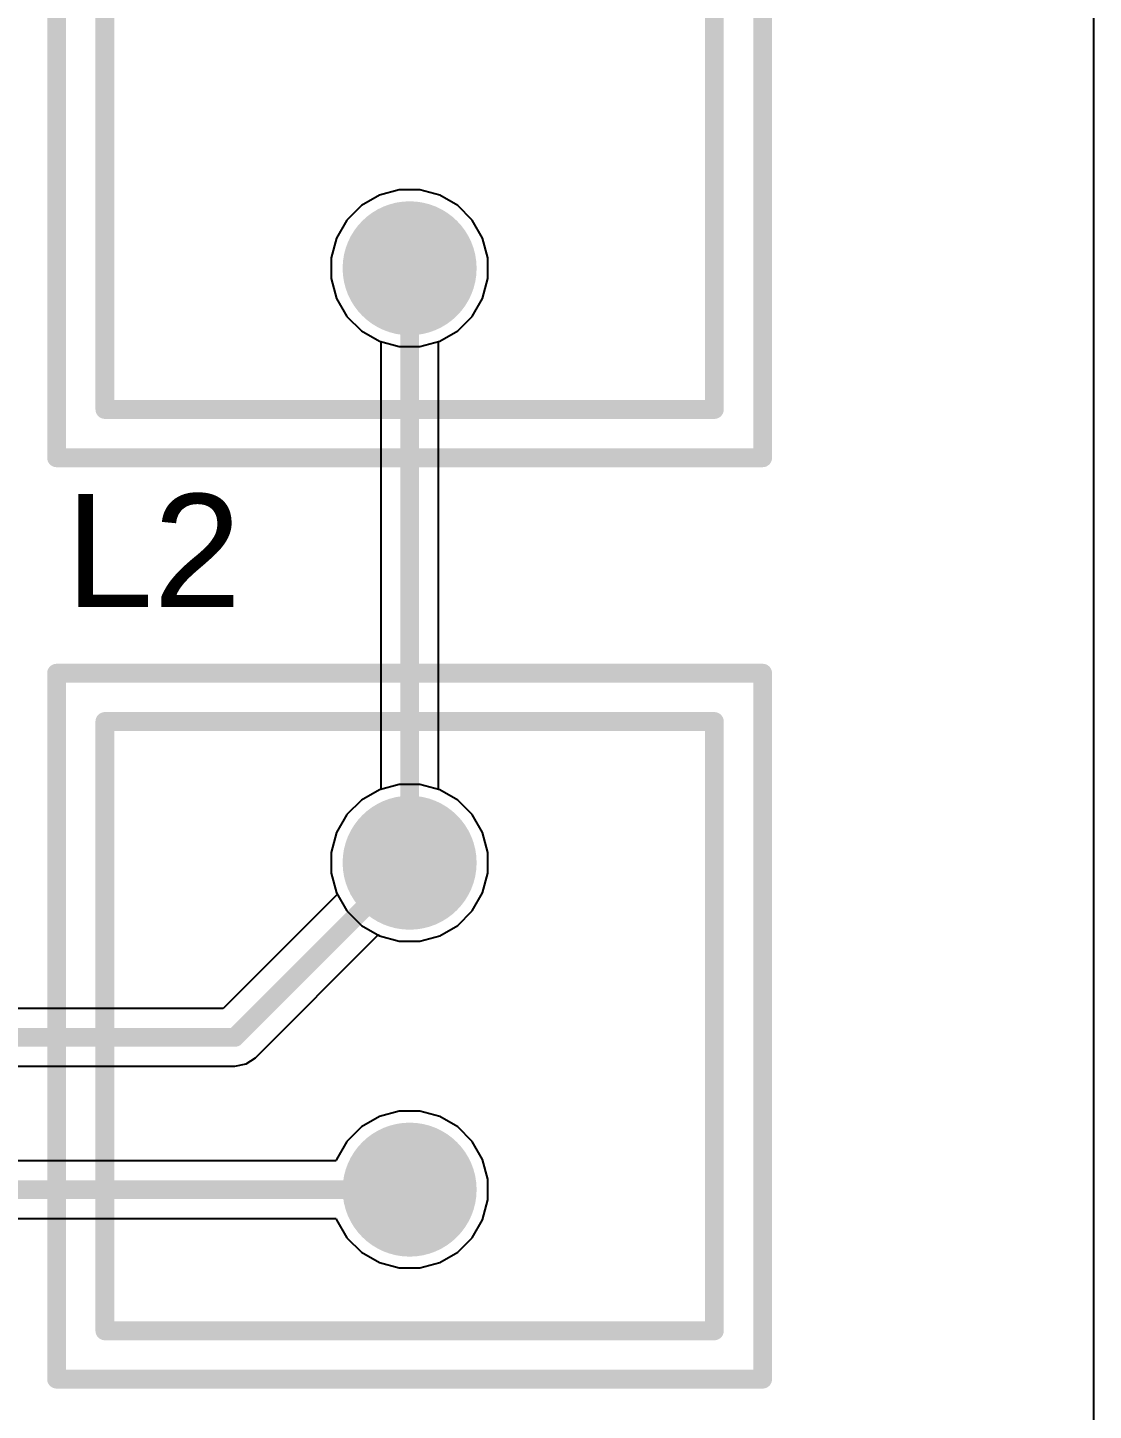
# Model space of a CAD drawing. Header units: millimetres. Extents: x 0 to 53, y 0 to 48.
# Drawn here: x 38.66 to 53, y 10.73 to 29.34 of the extents above; entities that cross this region are included whole.
import ezdxf

# ---------------------------------------------------------------- set-up
doc = ezdxf.new("R2010")
doc.units = ezdxf.units.MM
for name, color, linetype in [('BottomLayer', 5, 'Continuous'), ('BottomSolder', 6, 'Continuous'), ('Mechanical1', 6, 'Continuous'), ('Mechanical15', 56, 'Continuous'), ('MultiLayer', 9, 'Continuous'), ('PadHoleLayer', 156, 'Continuous'), ('TopLayer', 1, 'Continuous'), ('TopOverlay', 2, 'Continuous'), ('TopSolder', 216, 'Continuous')]:
    doc.layers.add(name, color=color, linetype=linetype)
doc.styles.add('Arial', font='', dxfattribs={"height": 0.2})
doc.styles.get('Arial').set_extended_font_data('Arial')

# ---------------------------------------------------------------- blocks, each defined once
blk = doc.blocks.new('_________0810_3')
at = {"layer": 'BottomLayer'}
h = blk.add_hatch(color=5, dxfattribs=at)
edge = h.paths.add_edge_path()
edge.add_arc((-2.19999052, 1.27e-05), 0.7999984, 0, 360)
h = blk.add_hatch(color=5, dxfattribs=at)
edge = h.paths.add_edge_path()
edge.add_arc((2.20000068, 1.27e-05), 0.7999984, 0, 360)
at = {"layer": 'BottomSolder'}
h = blk.add_hatch(color=6, dxfattribs=at)
edge = h.paths.add_edge_path()
edge.add_arc((-2.19999052, 1.27e-05), 0.9015983999999999, 0, 360)
h = blk.add_hatch(color=6, dxfattribs=at)
edge = h.paths.add_edge_path()
edge.add_arc((2.20000068, 1.27e-05), 0.9015983999999999, 0, 360)
at = {"layer": 'MultiLayer'}
h = blk.add_hatch(color=9, dxfattribs=at)
edge = h.paths.add_edge_path()
edge.add_arc((-2.19999052, 1.27e-05), 0.7999984, 0, 360)
h = blk.add_hatch(color=9, dxfattribs=at)
edge = h.paths.add_edge_path()
edge.add_arc((2.20000068, 1.27e-05), 0.7999984, 0, 360)
at = {"layer": 'PadHoleLayer'}
h = blk.add_hatch(color=156, dxfattribs=at)
edge = h.paths.add_edge_path()
edge.add_arc((-2.19999052, 1.27e-05), 0.3999992, 0, 360)
h = blk.add_hatch(color=156, dxfattribs=at)
edge = h.paths.add_edge_path()
edge.add_arc((2.20000068, 1.27e-05), 0.3999992, 0, 360)
at = {"layer": 'TopLayer'}
h = blk.add_hatch(color=1, dxfattribs=at)
edge = h.paths.add_edge_path()
edge.add_arc((-2.19999052, 1.27e-05), 0.7999984, 0, 360)
h = blk.add_hatch(color=1, dxfattribs=at)
edge = h.paths.add_edge_path()
edge.add_arc((2.20000068, 1.27e-05), 0.7999984, 0, 360)
at = {"layer": 'TopSolder'}
h = blk.add_hatch(color=216, dxfattribs=at)
edge = h.paths.add_edge_path()
edge.add_arc((-2.19999052, 1.27e-05), 0.9015983999999999, 0, 360)
h = blk.add_hatch(color=216, dxfattribs=at)
edge = h.paths.add_edge_path()
edge.add_arc((2.20000068, 1.27e-05), 0.9015983999999999, 0, 360)
at = {"layer": 'Mechanical1', "const_width": 0.254}
for points in [[(-4.10001212, -4.1000045), (-4.10001212, 4.0999791)], [(4.10002228, 4.0999791), (-4.10001212, 4.0999791)], [(4.10002228, -4.1000045), (4.10002228, 4.0999791)], [(4.10002228, -4.1000045), (-4.10001212, -4.1000045)]]:
    blk.add_lwpolyline(points, dxfattribs=at)
at = {"layer": 'Mechanical1', "const_width": 0.127}
for points in [[(-4.16351212, 4.0999791, 1), (-4.036512119999999, 4.0999791, 1)], [(-4.16351212, 4.0999791, 1), (-4.036512119999999, 4.0999791, 1)], [(4.03652228, 4.0999791, 1), (4.16352228, 4.0999791, 1)], [(4.03652228, 4.0999791, 1), (4.16352228, 4.0999791, 1)], [(-4.16351212, -4.1000045, 1), (-4.036512119999999, -4.1000045, 1)], [(-4.16351212, -4.1000045, 1), (-4.036512119999999, -4.1000045, 1)], [(4.03652228, -4.1000045, 1), (4.16352228, -4.1000045, 1)], [(4.03652228, -4.1000045, 1), (4.16352228, -4.1000045, 1)]]:
    blk.add_lwpolyline(points, format="xyb", close=True, dxfattribs=at)
at = {"layer": 'Mechanical15', "const_width": 0.254}
for points in [[(-4.74999812, -4.7499905), (-4.74999812, 4.750015899999999)], [(4.75000828, 4.750015899999999), (-4.74999812, 4.750015899999999)], [(4.75000828, -4.7499905), (4.75000828, 4.750015899999999)], [(4.75000828, -4.7499905), (-4.74999812, -4.7499905)]]:
    blk.add_lwpolyline(points, dxfattribs=at)
at = {"layer": 'Mechanical15', "const_width": 0.127}
for points in [[(-4.81349812, 4.750015899999999, 1), (-4.68649812, 4.750015899999999, 1)], [(-4.81349812, 4.750015899999999, 1), (-4.68649812, 4.750015899999999, 1)], [(4.68650828, 4.750015899999999, 1), (4.81350828, 4.750015899999999, 1)], [(4.68650828, 4.750015899999999, 1), (4.81350828, 4.750015899999999, 1)], [(-4.81349812, -4.7499905, 1), (-4.68649812, -4.7499905, 1)], [(-4.81349812, -4.7499905, 1), (-4.68649812, -4.7499905, 1)], [(4.68650828, -4.7499905, 1), (4.81350828, -4.7499905, 1)], [(4.68650828, -4.7499905, 1), (4.81350828, -4.7499905, 1)]]:
    blk.add_lwpolyline(points, format="xyb", close=True, dxfattribs=at)
at = {"layer": 'TopOverlay', "const_width": 0.254}
for points in [[(-4.10001212, -4.1000045), (-4.10001212, 4.0999791)], [(4.10002228, 4.0999791), (-4.10001212, 4.0999791)], [(4.10002228, -4.1000045), (4.10002228, 4.0999791)], [(4.10002228, -4.1000045), (-4.10001212, -4.1000045)]]:
    blk.add_lwpolyline(points, dxfattribs=at)
at = {"layer": 'TopOverlay', "const_width": 0.127}
for points in [[(-4.16351212, 4.0999791, 1), (-4.036512119999999, 4.0999791, 1)], [(-4.16351212, 4.0999791, 1), (-4.036512119999999, 4.0999791, 1)], [(4.03652228, 4.0999791, 1), (4.16352228, 4.0999791, 1)], [(4.03652228, 4.0999791, 1), (4.16352228, 4.0999791, 1)], [(-4.16351212, -4.1000045, 1), (-4.036512119999999, -4.1000045, 1)], [(-4.16351212, -4.1000045, 1), (-4.036512119999999, -4.1000045, 1)], [(4.03652228, -4.1000045, 1), (4.16352228, -4.1000045, 1)], [(4.03652228, -4.1000045, 1), (4.16352228, -4.1000045, 1)]]:
    blk.add_lwpolyline(points, format="xyb", close=True, dxfattribs=at)
blk = doc.blocks.new('_________0810_4')
at = {"layer": 'BottomLayer'}
h = blk.add_hatch(color=5, dxfattribs=at)
edge = h.paths.add_edge_path()
edge.add_arc((-2.20001846, 1.27e-05), 0.7999984, 0, 360)
h = blk.add_hatch(color=5, dxfattribs=at)
edge = h.paths.add_edge_path()
edge.add_arc((2.20002354, 1.27e-05), 0.7999984, 0, 360)
at = {"layer": 'BottomSolder'}
h = blk.add_hatch(color=6, dxfattribs=at)
edge = h.paths.add_edge_path()
edge.add_arc((-2.20001846, 1.27e-05), 0.9015983999999999, 0, 360)
h = blk.add_hatch(color=6, dxfattribs=at)
edge = h.paths.add_edge_path()
edge.add_arc((2.20002354, 1.27e-05), 0.9015983999999999, 0, 360)
at = {"layer": 'MultiLayer'}
h = blk.add_hatch(color=9, dxfattribs=at)
edge = h.paths.add_edge_path()
edge.add_arc((-2.20001846, 1.27e-05), 0.7999984, 0, 360)
h = blk.add_hatch(color=9, dxfattribs=at)
edge = h.paths.add_edge_path()
edge.add_arc((2.20002354, 1.27e-05), 0.7999984, 0, 360)
at = {"layer": 'PadHoleLayer'}
h = blk.add_hatch(color=156, dxfattribs=at)
edge = h.paths.add_edge_path()
edge.add_arc((-2.20001846, 1.27e-05), 0.3999992, 0, 360)
h = blk.add_hatch(color=156, dxfattribs=at)
edge = h.paths.add_edge_path()
edge.add_arc((2.20002354, 1.27e-05), 0.3999992, 0, 360)
at = {"layer": 'TopLayer'}
h = blk.add_hatch(color=1, dxfattribs=at)
edge = h.paths.add_edge_path()
edge.add_arc((-2.20001846, 1.27e-05), 0.7999984, 0, 360)
h = blk.add_hatch(color=1, dxfattribs=at)
edge = h.paths.add_edge_path()
edge.add_arc((2.20002354, 1.27e-05), 0.7999984, 0, 360)
at = {"layer": 'TopSolder'}
h = blk.add_hatch(color=216, dxfattribs=at)
edge = h.paths.add_edge_path()
edge.add_arc((-2.20001846, 1.27e-05), 0.9015983999999999, 0, 360)
h = blk.add_hatch(color=216, dxfattribs=at)
edge = h.paths.add_edge_path()
edge.add_arc((2.20002354, 1.27e-05), 0.9015983999999999, 0, 360)
at = {"layer": 'Mechanical1', "const_width": 0.254}
for points in [[(-4.09998926, -4.1000045), (-4.09998926, 4.0999791)], [(4.09999434, 4.0999791), (-4.09998926, 4.0999791)], [(4.09999434, -4.1000045), (4.09999434, 4.0999791)], [(4.09999434, -4.1000045), (-4.09998926, -4.1000045)]]:
    blk.add_lwpolyline(points, dxfattribs=at)
at = {"layer": 'Mechanical1', "const_width": 0.127}
for points in [[(-4.16348926, 4.0999791, 1), (-4.03648926, 4.0999791, 1)], [(-4.16348926, 4.0999791, 1), (-4.03648926, 4.0999791, 1)], [(4.03649434, 4.0999791, 1), (4.16349434, 4.0999791, 1)], [(4.03649434, 4.0999791, 1), (4.16349434, 4.0999791, 1)], [(-4.16348926, -4.1000045, 1), (-4.03648926, -4.1000045, 1)], [(-4.16348926, -4.1000045, 1), (-4.03648926, -4.1000045, 1)], [(4.03649434, -4.1000045, 1), (4.16349434, -4.1000045, 1)], [(4.03649434, -4.1000045, 1), (4.16349434, -4.1000045, 1)]]:
    blk.add_lwpolyline(points, format="xyb", close=True, dxfattribs=at)
at = {"layer": 'Mechanical15', "const_width": 0.254}
for points in [[(-4.75002606, -4.7499905), (-4.75002606, 4.750015899999999)], [(4.74998034, 4.750015899999999), (-4.75002606, 4.750015899999999)], [(4.74998034, -4.7499905), (4.74998034, 4.750015899999999)], [(4.74998034, -4.7499905), (-4.75002606, -4.7499905)]]:
    blk.add_lwpolyline(points, dxfattribs=at)
at = {"layer": 'Mechanical15', "const_width": 0.127}
for points in [[(-4.81352606, 4.750015899999999, 1), (-4.686526059999999, 4.750015899999999, 1)], [(-4.81352606, 4.750015899999999, 1), (-4.686526059999999, 4.750015899999999, 1)], [(4.68648034, 4.750015899999999, 1), (4.81348034, 4.750015899999999, 1)], [(4.68648034, 4.750015899999999, 1), (4.81348034, 4.750015899999999, 1)], [(-4.81352606, -4.7499905, 1), (-4.686526059999999, -4.7499905, 1)], [(-4.81352606, -4.7499905, 1), (-4.686526059999999, -4.7499905, 1)], [(4.68648034, -4.7499905, 1), (4.81348034, -4.7499905, 1)], [(4.68648034, -4.7499905, 1), (4.81348034, -4.7499905, 1)]]:
    blk.add_lwpolyline(points, format="xyb", close=True, dxfattribs=at)
at = {"layer": 'TopOverlay', "const_width": 0.254}
for points in [[(-4.09998926, -4.1000045), (-4.09998926, 4.0999791)], [(4.09999434, 4.0999791), (-4.09998926, 4.0999791)], [(4.09999434, -4.1000045), (4.09999434, 4.0999791)], [(4.09999434, -4.1000045), (-4.09998926, -4.1000045)]]:
    blk.add_lwpolyline(points, dxfattribs=at)
at = {"layer": 'TopOverlay', "const_width": 0.127}
for points in [[(-4.16348926, 4.0999791, 1), (-4.03648926, 4.0999791, 1)], [(-4.16348926, 4.0999791, 1), (-4.03648926, 4.0999791, 1)], [(4.03649434, 4.0999791, 1), (4.16349434, 4.0999791, 1)], [(4.03649434, 4.0999791, 1), (4.16349434, 4.0999791, 1)], [(-4.16348926, -4.1000045, 1), (-4.03648926, -4.1000045, 1)], [(-4.16348926, -4.1000045, 1), (-4.03648926, -4.1000045, 1)], [(4.03649434, -4.1000045, 1), (4.16349434, -4.1000045, 1)], [(4.03649434, -4.1000045, 1), (4.16349434, -4.1000045, 1)]]:
    blk.add_lwpolyline(points, format="xyb", close=True, dxfattribs=at)

msp = doc.modelspace()

# ---------------------------------------------------------------- linework, layer by layer
at = {"layer": 'BottomLayer'}
for p, q in [((53.00000068, 48.00000052), (53.00000068, 0)), ((43.39318474, 27.08214294), (43.15284232, 26.94338274)), ((43.66125125999999, 27.1539716), (43.39318474, 27.08214294)), ((43.93877674, 27.1539716), (43.66125125999999, 27.1539716)), ((44.20684326, 27.08214294), (43.93877674, 27.1539716)), ((44.44718568, 26.94338274), (44.20684326, 27.08214294)), ((43.15284232, 26.94338274), (42.95660446, 26.74714488)), ((44.64342354, 26.74714488), (44.44718568, 26.94338274)), ((42.95660446, 26.74714488), (42.81784426, 26.50680246)), ((44.78218373999999, 26.50680246), (44.64342354, 26.74714488)), ((42.81784426, 26.50680246), (42.7460156, 26.23873594)), ((44.85401239999999, 26.23873594), (44.78218373999999, 26.50680246)), ((42.7460156, 26.23873594), (42.7460156, 25.96121046)), ((44.85401239999999, 25.96121046), (44.85401239999999, 26.23873594)), ((42.7460156, 25.96121046), (42.81784426, 25.69314394)), ((44.78218373999999, 25.69314394), (44.85401239999999, 25.96121046)), ((42.81784426, 25.69314394), (42.95660446, 25.45280152)), ((44.64342354, 25.45280152), (44.78218373999999, 25.69314394)), ((42.95660446, 25.45280152), (43.15284232, 25.25656366)), ((44.44718568, 25.25656366), (44.64342354, 25.45280152)), ((43.15284232, 25.25656366), (43.39318474, 25.11780346)), ((44.20684326, 25.11780346), (44.44718568, 25.25656366)), ((43.39318474, 25.11780346), (43.66125125999999, 25.0459748)), ((43.66125125999999, 25.0459748), (43.93877674, 25.0459748)), ((43.93877674, 25.0459748), (44.20684326, 25.11780346)), ((43.39318474, 19.08215894), (43.15284232, 18.94339874)), ((43.66125125999999, 19.1539876), (43.39318474, 19.08215894)), ((43.93877674, 19.1539876), (43.66125125999999, 19.1539876)), ((44.20684326, 19.08215894), (43.93877674, 19.1539876)), ((44.44718568, 18.94339874), (44.20684326, 19.08215894)), ((43.15284232, 18.94339874), (42.95660446, 18.74716088)), ((44.64342354, 18.74716088), (44.44718568, 18.94339874)), ((42.95660446, 18.74716088), (42.81784426, 18.50681846)), ((44.78218373999999, 18.50681846), (44.64342354, 18.74716088)), ((42.81784426, 18.50681846), (42.7460156, 18.23875194)), ((44.85401239999999, 18.23875194), (44.78218373999999, 18.50681846)), ((42.7460156, 18.23875194), (42.7460156, 17.96122646)), ((44.85401239999999, 17.96122646), (44.85401239999999, 18.23875194)), ((42.7460156, 17.96122646), (42.81784426, 17.69315994)), ((44.78218373999999, 17.69315994), (44.85401239999999, 17.96122646)), ((42.81784426, 17.69315994), (42.95660446, 17.45281752)), ((44.64342354, 17.45281752), (44.78218373999999, 17.69315994)), ((42.95660446, 17.45281752), (43.15284232, 17.25657966)), ((44.44718568, 17.25657966), (44.64342354, 17.45281752)), ((43.15284232, 17.25657966), (43.39318474, 17.11781946)), ((44.20684326, 17.11781946), (44.44718568, 17.25657966)), ((43.39318474, 17.11781946), (43.66125125999999, 17.0459908)), ((43.66125125999999, 17.0459908), (43.93877674, 17.0459908)), ((43.93877674, 17.0459908), (44.20684326, 17.11781946)), ((43.66125125999999, 14.7539964), (43.39318474, 14.68216774)), ((43.93877674, 14.7539964), (43.66125125999999, 14.7539964)), ((44.20684326, 14.68216774), (43.93877674, 14.7539964)), ((43.15284232, 14.54340754), (42.95660446, 14.34716968)), ((43.39318474, 14.68216774), (43.15284232, 14.54340754)), ((44.44718568, 14.54340754), (44.20684326, 14.68216774)), ((44.64342354, 14.34716968), (44.44718568, 14.54340754)), ((42.95660446, 14.34716968), (42.81784426, 14.10682726)), ((44.78218373999999, 14.10682726), (44.64342354, 14.34716968)), ((42.81292428, 14.08846306), (34.46090897999999, 14.08846306)), ((42.81784426, 14.10682726), (42.81292428, 14.08846306)), ((44.85401239999999, 13.83876074), (44.78218373999999, 14.10682726)), ((44.85401239999999, 13.56123526), (44.85401239999999, 13.83876074)), ((44.78218373999999, 13.29316874), (44.85401239999999, 13.56123526)), ((34.30000252, 13.31153294), (42.81292428, 13.31153294)), ((42.81292428, 13.31153294), (42.81784426, 13.29316874)), ((42.81784426, 13.29316874), (42.95660446, 13.05282632)), ((44.64342354, 13.05282632), (44.78218373999999, 13.29316874)), ((42.95660446, 13.05282632), (43.15284232, 12.85658846)), ((44.44718568, 12.85658846), (44.64342354, 13.05282632)), ((43.15284232, 12.85658846), (43.39318474, 12.71782826)), ((44.20684326, 12.71782826), (44.44718568, 12.85658846)), ((43.39318474, 12.71782826), (43.66125125999999, 12.6459996)), ((43.93877674, 12.6459996), (44.20684326, 12.71782826)), ((43.66125125999999, 12.6459996), (43.93877674, 12.6459996))]:
    msp.add_line(p, q, dxfattribs=at)
at = {"layer": 'BottomLayer', "const_width": 0.254}
msp.add_lwpolyline([(34.30000252, 13.699998), (43.800014, 13.699998)], dxfattribs=at)
at = {"layer": 'BottomLayer', "const_width": 0.127}
msp.add_lwpolyline([(43.736514, 13.699998, 1), (43.863514, 13.699998, 1)], format="xyb", close=True, dxfattribs=at)
at = {"layer": 'TopLayer'}
for p, q in [((53.00000068, 48.00000052), (53.00000068, 0)), ((43.39318474, 27.08214294), (43.15284232, 26.94338274)), ((43.66125125999999, 27.1539716), (43.39318474, 27.08214294)), ((43.93877674, 27.1539716), (43.66125125999999, 27.1539716)), ((44.20684326, 27.08214294), (43.93877674, 27.1539716)), ((44.44718568, 26.94338274), (44.20684326, 27.08214294)), ((43.15284232, 26.94338274), (42.95660446, 26.74714488)), ((44.64342354, 26.74714488), (44.44718568, 26.94338274)), ((42.95660446, 26.74714488), (42.81784426, 26.50680246)), ((44.78218373999999, 26.50680246), (44.64342354, 26.74714488)), ((42.81784426, 26.50680246), (42.7460156, 26.23873594)), ((44.85401239999999, 26.23873594), (44.78218373999999, 26.50680246)), ((42.7460156, 26.23873594), (42.7460156, 25.96121046)), ((44.85401239999999, 25.96121046), (44.85401239999999, 26.23873594)), ((42.7460156, 25.96121046), (42.81784426, 25.69314394)), ((44.78218373999999, 25.69314394), (44.85401239999999, 25.96121046)), ((42.81784426, 25.69314394), (42.95660446, 25.45280152)), ((44.64342354, 25.45280152), (44.78218373999999, 25.69314394)), ((42.95660446, 25.45280152), (43.15284232, 25.25656366)), ((44.44718568, 25.25656366), (44.64342354, 25.45280152)), ((43.15284232, 25.25656366), (43.39318474, 25.11780346)), ((44.20684326, 25.11780346), (44.44718568, 25.25656366)), ((43.39318474, 25.11780346), (43.41154894, 25.11288348)), ((43.41154894, 25.11288348), (43.41154894, 19.08707892)), ((44.18847906, 25.11288348), (44.20684326, 25.11780346)), ((44.18847906, 19.08707892), (44.18847906, 25.11288348)), ((43.39318474, 19.08215894), (43.15284232, 18.94339874)), ((43.41154894, 19.08707892), (43.39318474, 19.08215894)), ((44.20684326, 19.08215894), (44.18847906, 19.08707892)), ((44.44718568, 18.94339874), (44.20684326, 19.08215894)), ((43.15284232, 18.94339874), (42.95660446, 18.74716088)), ((44.64342354, 18.74716088), (44.44718568, 18.94339874)), ((42.95660446, 18.74716088), (42.81784426, 18.50681846)), ((44.78218373999999, 18.50681846), (44.64342354, 18.74716088)), ((42.81784426, 18.50681846), (42.7460156, 18.23875194)), ((44.85401239999999, 18.23875194), (44.78218373999999, 18.50681846)), ((42.7460156, 18.23875194), (42.7460156, 17.96122646)), ((44.85401239999999, 17.96122646), (44.85401239999999, 18.23875194)), ((42.7460156, 17.96122646), (42.81784426, 17.69315994)), ((44.78218373999999, 17.69315994), (44.85401239999999, 17.96122646)), ((42.81784426, 17.69315994), (42.82734894, 17.67669566)), ((44.64342354, 17.45281752), (44.78218373999999, 17.69315994)), ((42.82734894, 17.67669566), (41.28909954, 16.13844626)), ((44.44718568, 17.25657966), (44.64342354, 17.45281752)), ((41.72469176, 15.47529544), (43.37672046, 17.12732414)), ((43.37672046, 17.12732414), (43.39318474, 17.11781946)), ((44.20684326, 17.11781946), (44.44718568, 17.25657966)), ((43.39318474, 17.11781946), (43.66125125999999, 17.0459908)), ((43.66125125999999, 17.0459908), (43.93877674, 17.0459908)), ((43.93877674, 17.0459908), (44.20684326, 17.11781946)), ((41.28909954, 16.13844626), (36.0040047, 16.13844626)), ((41.59866458, 15.39108682), (41.72469176, 15.47529544)), ((36.0040047, 15.36151614), (41.450006, 15.36151614)), ((41.450006, 15.36151614), (41.59866458, 15.39108682)), ((43.66125125999999, 14.7539964), (43.39318474, 14.68216774)), ((43.93877674, 14.7539964), (43.66125125999999, 14.7539964)), ((44.20684326, 14.68216774), (43.93877674, 14.7539964)), ((43.15284232, 14.54340754), (42.95660446, 14.34716968)), ((43.39318474, 14.68216774), (43.15284232, 14.54340754)), ((44.44718568, 14.54340754), (44.20684326, 14.68216774)), ((44.64342354, 14.34716968), (44.44718568, 14.54340754)), ((42.95660446, 14.34716968), (42.81784426, 14.10682726)), ((44.78218373999999, 14.10682726), (44.64342354, 14.34716968)), ((42.81292428, 14.08846306), (36.0040047, 14.08846306)), ((42.81784426, 14.10682726), (42.81292428, 14.08846306)), ((44.85401239999999, 13.83876074), (44.78218373999999, 14.10682726)), ((44.85401239999999, 13.56123526), (44.85401239999999, 13.83876074)), ((44.78218373999999, 13.29316874), (44.85401239999999, 13.56123526)), ((36.0040047, 13.31153294), (42.81292428, 13.31153294)), ((42.81292428, 13.31153294), (42.81784426, 13.29316874)), ((42.81784426, 13.29316874), (42.95660446, 13.05282632)), ((44.64342354, 13.05282632), (44.78218373999999, 13.29316874)), ((42.95660446, 13.05282632), (43.15284232, 12.85658846)), ((44.44718568, 12.85658846), (44.64342354, 13.05282632)), ((43.15284232, 12.85658846), (43.39318474, 12.71782826)), ((44.20684326, 12.71782826), (44.44718568, 12.85658846)), ((43.39318474, 12.71782826), (43.66125125999999, 12.6459996)), ((43.93877674, 12.6459996), (44.20684326, 12.71782826)), ((43.66125125999999, 12.6459996), (43.93877674, 12.6459996))]:
    msp.add_line(p, q, dxfattribs=at)
at = {"layer": 'TopLayer', "const_width": 0.254}
for points in [[(43.800014, 18.0999892), (43.800014, 26.0999732)], [(41.450006, 15.7499812), (43.800014, 18.0999892)], [(35.100006, 15.7499812), (41.450006, 15.7499812)], [(35.2500184, 13.699998), (43.800014, 13.699998)]]:
    msp.add_lwpolyline(points, dxfattribs=at)
at = {"layer": 'TopLayer', "const_width": 0.127}
for points in [[(43.736514, 26.0999732, 1), (43.863514, 26.0999732, 1)], [(43.736514, 18.0999892, 1), (43.863514, 18.0999892, 1)], [(43.736514, 18.0999892, 1), (43.863514, 18.0999892, 1)], [(41.386506, 15.7499812, 1), (41.513506, 15.7499812, 1)], [(41.386506, 15.7499812, 1), (41.513506, 15.7499812, 1)], [(43.736514, 13.699998, 1), (43.863514, 13.699998, 1)]]:
    msp.add_lwpolyline(points, format="xyb", close=True, dxfattribs=at)

# ---------------------------------------------------------------- block references
at = {"rotation": 270}
for name, p in [('_________0810_4', (43.8000013, 28.29999674)), ('_________0810_3', (43.8000013, 15.89999868))]:
    msp.add_blockref(name, p, dxfattribs=at)

# ---------------------------------------------------------------- texts
at = {"layer": 'TopOverlay', "style": 'Arial'}
msp.add_text('L2', height=1.524, dxfattribs=at).set_placement((39.1668, 21.5392))

doc.saveas('drawing.dxf')
